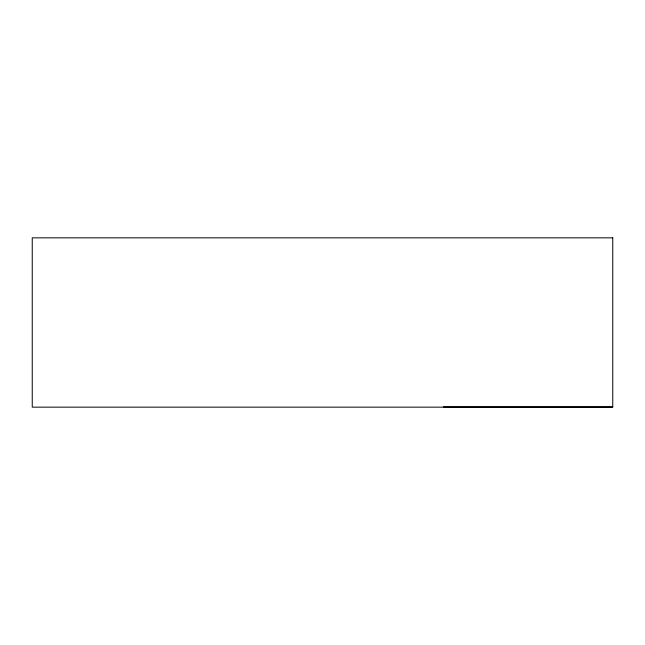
<?xml version="1.0" encoding="UTF-8"?>
<svg xmlns="http://www.w3.org/2000/svg" width="645" height="645" viewBox="0 0 645 645"><rect width="100%" height="100%" fill="white"/><g stroke="black" fill="none" stroke-linecap="round" stroke-linejoin="round"><path stroke-width="0.97" d="M443.438 406.866L612.75 406.866M612.75 237.844L32.25 237.844L32.25 407.156L612.75 407.156L612.75 237.844"/></g></svg>
